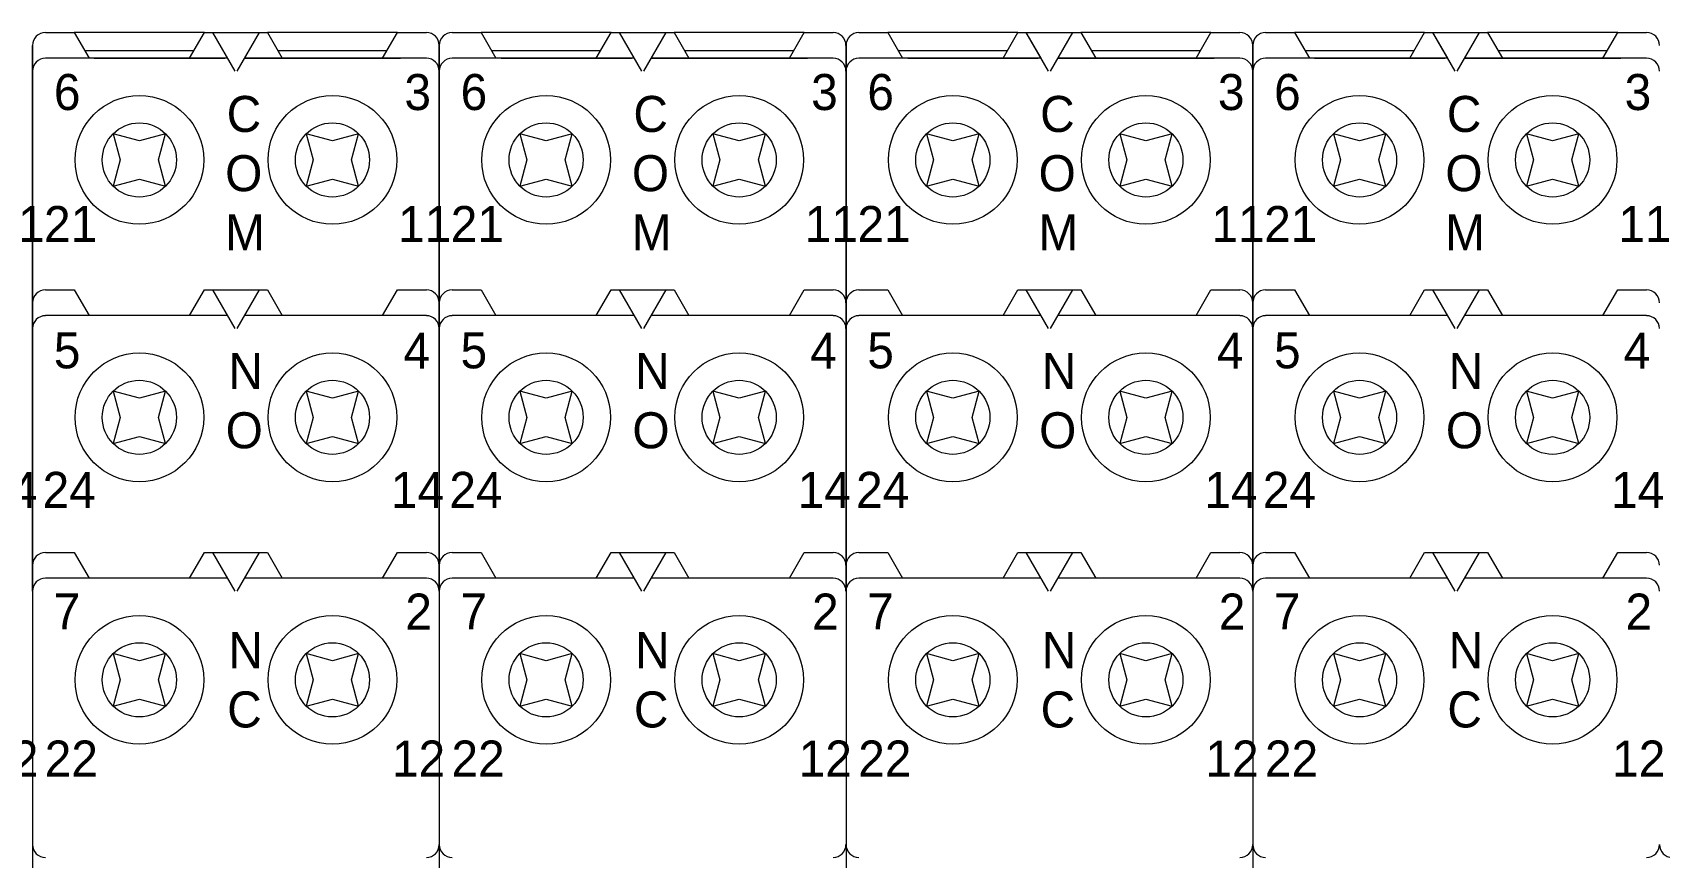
# Model space of a CAD drawing. Header units: millimetres. Extents: x -6000 to 26000, y -6000 to 26000.
# Drawn here: x 97.63 to 106.42, y -5179.08 to -5174.62 of the extents above; entities that cross this region are included whole.
import ezdxf

# ---------------------------------------------------------------- set-up
doc = ezdxf.new("R2010")
doc.units = ezdxf.units.MM
doc.header["$MEASUREMENT"] = 0
doc.layers.add('Чертеж и Рисунок_Ном._пера__1', color=7, linetype='Continuous', lineweight=15)
doc.layers.add('Чертеж и Рисунок_Ном._пера__7', color=7, linetype='Continuous', lineweight=15)
doc.styles.add('СГЕНЕРИР_СТИЛЬ_3', font='')
doc.styles.get('СГЕНЕРИР_СТИЛЬ_3').set_extended_font_data('Arial')

msp = doc.modelspace()

# ---------------------------------------------------------------- linework, layer by layer
at = {"layer": 'Чертеж и Рисунок_Ном._пера__7', "color": 7, "linetype": 'Continuous', "lineweight": 15}
for p, q in [((97.7006, -5174.6202), (97.8567, -5174.6202)), ((98.5598, -5174.6202), (97.8567, -5174.6202)), ((97.8567, -5174.6202), (97.937, -5174.7593)), ((98.4795, -5174.7593), (98.5598, -5174.6202)), ((98.5598, -5174.6202), (98.6047, -5174.6202)), ((98.5828, -5174.6202), (98.877, -5174.6202)), ((98.685, -5174.7593), (98.6047, -5174.6202)), ((98.7252, -5174.8289), (98.6047, -5174.6202)), ((98.6047, -5174.6202), (98.8551, -5174.6202)), ((98.8551, -5174.6202), (98.7346, -5174.8289)), ((98.8551, -5174.6202), (98.9, -5174.6202)), ((99.6031, -5174.6202), (98.9, -5174.6202)), ((98.9, -5174.6202), (98.9803, -5174.7593)), ((99.5228, -5174.7593), (99.6031, -5174.6202)), ((99.6031, -5174.6202), (99.7592, -5174.6202)), ((99.8983, -5174.6202), (100.0545, -5174.6202)), ((100.7576, -5174.6202), (100.0545, -5174.6202)), ((100.0545, -5174.6202), (100.1348, -5174.7593)), ((100.6773, -5174.7593), (100.7576, -5174.6202)), ((100.7576, -5174.6202), (100.8025, -5174.6202)), ((100.7805, -5174.6202), (101.0748, -5174.6202)), ((100.8828, -5174.7593), (100.8025, -5174.6202)), ((100.9229, -5174.8289), (100.8025, -5174.6202)), ((100.8025, -5174.6202), (101.0529, -5174.6202)), ((101.0529, -5174.6202), (100.9324, -5174.8289)), ((101.0529, -5174.6202), (101.0977, -5174.6202)), ((101.8009, -5174.6202), (101.0977, -5174.6202)), ((101.0977, -5174.6202), (101.1781, -5174.7593)), ((101.7205, -5174.7593), (101.8009, -5174.6202)), ((101.8009, -5174.6202), (101.957, -5174.6202)), ((102.0961, -5174.6202), (102.2523, -5174.6202)), ((102.9554, -5174.6202), (102.2523, -5174.6202)), ((102.2523, -5174.6202), (102.3326, -5174.7593)), ((102.8751, -5174.7593), (102.9554, -5174.6202)), ((102.9554, -5174.6202), (103.0003, -5174.6202)), ((102.9783, -5174.6202), (103.2726, -5174.6202)), ((103.0806, -5174.7593), (103.0003, -5174.6202)), ((103.1207, -5174.8289), (103.0003, -5174.6202)), ((103.0003, -5174.6202), (103.2506, -5174.6202)), ((103.2506, -5174.6202), (103.1302, -5174.8289)), ((103.2506, -5174.6202), (103.2955, -5174.6202)), ((103.9986, -5174.6202), (103.2955, -5174.6202)), ((103.2955, -5174.6202), (103.3758, -5174.7593)), ((103.9183, -5174.7593), (103.9986, -5174.6202)), ((103.9986, -5174.6202), (104.1548, -5174.6202)), ((104.2939, -5174.6202), (104.4501, -5174.6202)), ((105.1532, -5174.6202), (104.4501, -5174.6202)), ((104.4501, -5174.6202), (104.5304, -5174.7593)), ((105.0729, -5174.7593), (105.1532, -5174.6202)), ((105.1532, -5174.6202), (105.198, -5174.6202)), ((105.1761, -5174.6202), (105.4704, -5174.6202)), ((105.2784, -5174.7593), (105.198, -5174.6202)), ((105.3185, -5174.8289), (105.198, -5174.6202)), ((105.198, -5174.6202), (105.4484, -5174.6202)), ((105.4484, -5174.6202), (105.328, -5174.8289)), ((105.4484, -5174.6202), (105.4933, -5174.6202)), ((106.1964, -5174.6202), (105.4933, -5174.6202)), ((105.4933, -5174.6202), (105.5736, -5174.7593)), ((106.1161, -5174.7593), (106.1964, -5174.6202)), ((106.1964, -5174.6202), (106.3526, -5174.6202)), ((97.631, -5174.8289), (97.631, -5174.6898)), ((97.631, -5174.6898), (97.631, -5174.8289)), ((99.8288, -5174.8289), (99.8288, -5174.6898)), ((99.8288, -5174.6898), (99.8288, -5174.8289)), ((102.0266, -5174.8289), (102.0266, -5174.6898)), ((102.0266, -5174.6898), (102.0266, -5174.8289)), ((104.2243, -5174.8289), (104.2243, -5174.6898)), ((104.2243, -5174.6898), (104.2243, -5174.8289)), ((98.685, -5174.7593), (97.7006, -5174.7593)), ((97.9129, -5174.7176), (98.5036, -5174.7176)), ((97.9648, -5174.7593), (98.6698, -5174.7593)), ((98.7748, -5174.7593), (99.6201, -5174.7593)), ((99.7592, -5174.7593), (98.7748, -5174.7593)), ((98.79, -5174.7593), (99.6201, -5174.7593)), ((98.9562, -5174.7176), (99.5469, -5174.7176)), ((100.8828, -5174.7593), (99.8983, -5174.7593)), ((100.1107, -5174.7176), (100.7014, -5174.7176)), ((100.1626, -5174.7593), (100.8676, -5174.7593)), ((100.9726, -5174.7593), (101.8179, -5174.7593)), ((101.957, -5174.7593), (100.9726, -5174.7593)), ((100.9878, -5174.7593), (101.8179, -5174.7593)), ((101.154, -5174.7176), (101.7446, -5174.7176)), ((103.0806, -5174.7593), (102.0961, -5174.7593)), ((102.3085, -5174.7176), (102.8992, -5174.7176)), ((102.3604, -5174.7593), (103.0654, -5174.7593)), ((103.1703, -5174.7593), (104.0157, -5174.7593)), ((104.1548, -5174.7593), (103.1703, -5174.7593)), ((103.1855, -5174.7593), (104.0157, -5174.7593)), ((103.3517, -5174.7176), (103.9424, -5174.7176)), ((105.2784, -5174.7593), (104.2939, -5174.7593)), ((104.5063, -5174.7176), (105.0969, -5174.7176)), ((104.5582, -5174.7593), (105.2631, -5174.7593)), ((105.3681, -5174.7593), (106.2135, -5174.7593)), ((106.3526, -5174.7593), (105.3681, -5174.7593)), ((105.3833, -5174.7593), (106.2135, -5174.7593)), ((105.5495, -5174.7176), (106.1402, -5174.7176)), ((97.631, -5174.8289), (97.631, -5180.9143)), ((97.631, -5176.0808), (97.631, -5174.8289)), ((97.631, -5174.8289), (97.631, -5180.9143)), ((97.631, -5174.8289), (97.631, -5176.0808)), ((99.8288, -5174.8289), (99.8288, -5180.9143)), ((99.8288, -5176.0808), (99.8288, -5174.8289)), ((99.8288, -5174.8289), (99.8288, -5180.9143)), ((99.8288, -5174.8289), (99.8288, -5176.0808)), ((102.0266, -5174.8289), (102.0266, -5180.9143)), ((102.0266, -5176.0808), (102.0266, -5174.8289)), ((102.0266, -5174.8289), (102.0266, -5180.9143)), ((102.0266, -5174.8289), (102.0266, -5176.0808)), ((104.2243, -5174.8289), (104.2243, -5180.9143)), ((104.2243, -5176.0808), (104.2243, -5174.8289)), ((104.2243, -5174.8289), (104.2243, -5180.9143)), ((104.2243, -5174.8289), (104.2243, -5176.0808)), ((98.0666, -5175.1671), (98.1046, -5175.3088)), ((98.2083, -5175.2051), (98.0666, -5175.1671)), ((98.3499, -5175.1671), (98.2083, -5175.2051)), ((98.312, -5175.3088), (98.3499, -5175.1671)), ((99.2515, -5175.2051), (99.1099, -5175.1671)), ((99.1099, -5175.1671), (99.1478, -5175.3088)), ((99.3932, -5175.1671), (99.2515, -5175.2051)), ((99.3552, -5175.3088), (99.3932, -5175.1671)), ((100.2644, -5175.1671), (100.3024, -5175.3088)), ((100.406, -5175.2051), (100.2644, -5175.1671)), ((100.5477, -5175.1671), (100.406, -5175.2051)), ((100.5097, -5175.3088), (100.5477, -5175.1671)), ((101.4493, -5175.2051), (101.3077, -5175.1671)), ((101.3077, -5175.1671), (101.3456, -5175.3088)), ((101.5909, -5175.1671), (101.4493, -5175.2051)), ((101.553, -5175.3088), (101.5909, -5175.1671)), ((102.4622, -5175.1671), (102.5001, -5175.3088)), ((102.6038, -5175.2051), (102.4622, -5175.1671)), ((102.7455, -5175.1671), (102.6038, -5175.2051)), ((102.7075, -5175.3088), (102.7455, -5175.1671)), ((103.6471, -5175.2051), (103.5054, -5175.1671)), ((103.5054, -5175.1671), (103.5434, -5175.3088)), ((103.7887, -5175.1671), (103.6471, -5175.2051)), ((103.7508, -5175.3088), (103.7887, -5175.1671)), ((104.66, -5175.1671), (104.6979, -5175.3088)), ((104.8016, -5175.2051), (104.66, -5175.1671)), ((104.9432, -5175.1671), (104.8016, -5175.2051)), ((104.9053, -5175.3088), (104.9432, -5175.1671)), ((105.8449, -5175.2051), (105.7032, -5175.1671)), ((105.7032, -5175.1671), (105.7412, -5175.3088)), ((105.9865, -5175.1671), (105.8449, -5175.2051)), ((105.9485, -5175.3088), (105.9865, -5175.1671)), ((98.1046, -5175.3088), (98.0666, -5175.4504)), ((98.3499, -5175.4504), (98.312, -5175.3088)), ((99.1478, -5175.3088), (99.1099, -5175.4504)), ((99.3932, -5175.4504), (99.3552, -5175.3088)), ((100.3024, -5175.3088), (100.2644, -5175.4504)), ((100.5477, -5175.4504), (100.5097, -5175.3088)), ((101.3456, -5175.3088), (101.3077, -5175.4504)), ((101.5909, -5175.4504), (101.553, -5175.3088)), ((102.5001, -5175.3088), (102.4622, -5175.4504)), ((102.7455, -5175.4504), (102.7075, -5175.3088)), ((103.5434, -5175.3088), (103.5054, -5175.4504)), ((103.7887, -5175.4504), (103.7508, -5175.3088)), ((104.6979, -5175.3088), (104.66, -5175.4504)), ((104.9432, -5175.4504), (104.9053, -5175.3088)), ((105.7412, -5175.3088), (105.7032, -5175.4504)), ((105.9865, -5175.4504), (105.9485, -5175.3088)), ((98.0666, -5175.4504), (98.2083, -5175.4125)), ((98.2083, -5175.4125), (98.3499, -5175.4504)), ((99.1099, -5175.4504), (99.2515, -5175.4125)), ((99.2515, -5175.4125), (99.3932, -5175.4504)), ((100.2644, -5175.4504), (100.406, -5175.4125)), ((100.406, -5175.4125), (100.5477, -5175.4504)), ((101.3077, -5175.4504), (101.4493, -5175.4125)), ((101.4493, -5175.4125), (101.5909, -5175.4504)), ((102.4622, -5175.4504), (102.6038, -5175.4125)), ((102.6038, -5175.4125), (102.7455, -5175.4504)), ((103.5054, -5175.4504), (103.6471, -5175.4125)), ((103.6471, -5175.4125), (103.7887, -5175.4504)), ((104.66, -5175.4504), (104.8016, -5175.4125)), ((104.8016, -5175.4125), (104.9432, -5175.4504)), ((105.7032, -5175.4504), (105.8449, -5175.4125)), ((105.8449, -5175.4125), (105.9865, -5175.4504)), ((97.7006, -5176.0112), (97.8567, -5176.0112)), ((97.8567, -5176.0112), (97.937, -5176.1503)), ((98.4795, -5176.1503), (98.5598, -5176.0112)), ((98.5598, -5176.0112), (98.6047, -5176.0112)), ((98.7252, -5176.2199), (98.6047, -5176.0112)), ((98.6047, -5176.0112), (98.8551, -5176.0112)), ((98.8551, -5176.0112), (98.7346, -5176.2199)), ((98.8551, -5176.0112), (98.9, -5176.0112)), ((98.9, -5176.0112), (98.9803, -5176.1503)), ((99.5228, -5176.1503), (99.6031, -5176.0112)), ((99.6031, -5176.0112), (99.7592, -5176.0112)), ((99.8983, -5176.0112), (100.0545, -5176.0112)), ((100.0545, -5176.0112), (100.1348, -5176.1503)), ((100.6773, -5176.1503), (100.7576, -5176.0112)), ((100.7576, -5176.0112), (100.8025, -5176.0112)), ((100.9229, -5176.2199), (100.8025, -5176.0112)), ((100.8025, -5176.0112), (101.0529, -5176.0112)), ((101.0529, -5176.0112), (100.9324, -5176.2199)), ((101.0529, -5176.0112), (101.0977, -5176.0112)), ((101.0977, -5176.0112), (101.1781, -5176.1503)), ((101.7205, -5176.1503), (101.8009, -5176.0112)), ((101.8009, -5176.0112), (101.957, -5176.0112)), ((102.0961, -5176.0112), (102.2523, -5176.0112)), ((102.2523, -5176.0112), (102.3326, -5176.1503)), ((102.8751, -5176.1503), (102.9554, -5176.0112)), ((102.9554, -5176.0112), (103.0003, -5176.0112)), ((103.1207, -5176.2199), (103.0003, -5176.0112)), ((103.0003, -5176.0112), (103.2506, -5176.0112)), ((103.2506, -5176.0112), (103.1302, -5176.2199)), ((103.2506, -5176.0112), (103.2955, -5176.0112)), ((103.2955, -5176.0112), (103.3758, -5176.1503)), ((103.9183, -5176.1503), (103.9986, -5176.0112)), ((103.9986, -5176.0112), (104.1548, -5176.0112)), ((104.2939, -5176.0112), (104.4501, -5176.0112)), ((104.4501, -5176.0112), (104.5304, -5176.1503)), ((105.0729, -5176.1503), (105.1532, -5176.0112)), ((105.1532, -5176.0112), (105.198, -5176.0112)), ((105.3185, -5176.2199), (105.198, -5176.0112)), ((105.198, -5176.0112), (105.4484, -5176.0112)), ((105.4484, -5176.0112), (105.328, -5176.2199)), ((105.4484, -5176.0112), (105.4933, -5176.0112)), ((105.4933, -5176.0112), (105.5736, -5176.1503)), ((106.1161, -5176.1503), (106.1964, -5176.0112)), ((106.1964, -5176.0112), (106.3526, -5176.0112)), ((97.631, -5176.2199), (97.631, -5176.0808)), ((97.631, -5176.0808), (97.631, -5176.2199)), ((99.8288, -5176.2199), (99.8288, -5176.0808)), ((99.8288, -5176.0808), (99.8288, -5176.2199)), ((102.0266, -5176.2199), (102.0266, -5176.0808)), ((102.0266, -5176.0808), (102.0266, -5176.2199)), ((104.2243, -5176.2199), (104.2243, -5176.0808)), ((104.2243, -5176.0808), (104.2243, -5176.2199)), ((98.685, -5176.1503), (97.7006, -5176.1503)), ((99.7592, -5176.1503), (98.7748, -5176.1503)), ((100.8828, -5176.1503), (99.8983, -5176.1503)), ((101.957, -5176.1503), (100.9726, -5176.1503)), ((103.0806, -5176.1503), (102.0961, -5176.1503)), ((104.1548, -5176.1503), (103.1703, -5176.1503)), ((105.2784, -5176.1503), (104.2939, -5176.1503)), ((106.3526, -5176.1503), (105.3681, -5176.1503)), ((97.631, -5177.4996), (97.631, -5176.2199)), ((97.631, -5176.2199), (97.631, -5177.4996)), ((99.8288, -5177.4996), (99.8288, -5176.2199)), ((99.8288, -5176.2199), (99.8288, -5177.4996)), ((102.0266, -5177.4996), (102.0266, -5176.2199)), ((102.0266, -5176.2199), (102.0266, -5177.4996)), ((104.2243, -5177.4996), (104.2243, -5176.2199)), ((104.2243, -5176.2199), (104.2243, -5177.4996)), ((98.0666, -5176.5581), (98.1046, -5176.6998)), ((98.2083, -5176.5961), (98.0666, -5176.5581)), ((98.3499, -5176.5581), (98.2083, -5176.5961)), ((98.312, -5176.6998), (98.3499, -5176.5581)), ((99.1099, -5176.5581), (99.1478, -5176.6998)), ((99.2515, -5176.5961), (99.1099, -5176.5581)), ((99.3932, -5176.5581), (99.2515, -5176.5961)), ((99.3552, -5176.6998), (99.3932, -5176.5581)), ((100.2644, -5176.5581), (100.3024, -5176.6998)), ((100.406, -5176.5961), (100.2644, -5176.5581)), ((100.5477, -5176.5581), (100.406, -5176.5961)), ((100.5097, -5176.6998), (100.5477, -5176.5581)), ((101.3077, -5176.5581), (101.3456, -5176.6998)), ((101.4493, -5176.5961), (101.3077, -5176.5581)), ((101.5909, -5176.5581), (101.4493, -5176.5961)), ((101.553, -5176.6998), (101.5909, -5176.5581)), ((102.4622, -5176.5581), (102.5001, -5176.6998)), ((102.6038, -5176.5961), (102.4622, -5176.5581)), ((102.7455, -5176.5581), (102.6038, -5176.5961)), ((102.7075, -5176.6998), (102.7455, -5176.5581)), ((103.5054, -5176.5581), (103.5434, -5176.6998)), ((103.6471, -5176.5961), (103.5054, -5176.5581)), ((103.7887, -5176.5581), (103.6471, -5176.5961)), ((103.7508, -5176.6998), (103.7887, -5176.5581)), ((104.66, -5176.5581), (104.6979, -5176.6998)), ((104.8016, -5176.5961), (104.66, -5176.5581)), ((104.9432, -5176.5581), (104.8016, -5176.5961)), ((104.9053, -5176.6998), (104.9432, -5176.5581)), ((105.7032, -5176.5581), (105.7412, -5176.6998)), ((105.8449, -5176.5961), (105.7032, -5176.5581)), ((105.9865, -5176.5581), (105.8449, -5176.5961)), ((105.9485, -5176.6998), (105.9865, -5176.5581)), ((98.1046, -5176.6998), (98.0666, -5176.8414)), ((98.3499, -5176.8414), (98.312, -5176.6998)), ((99.1478, -5176.6998), (99.1099, -5176.8414)), ((99.3932, -5176.8414), (99.3552, -5176.6998)), ((100.3024, -5176.6998), (100.2644, -5176.8414)), ((100.5477, -5176.8414), (100.5097, -5176.6998)), ((101.3456, -5176.6998), (101.3077, -5176.8414)), ((101.5909, -5176.8414), (101.553, -5176.6998)), ((102.5001, -5176.6998), (102.4622, -5176.8414)), ((102.7455, -5176.8414), (102.7075, -5176.6998)), ((103.5434, -5176.6998), (103.5054, -5176.8414)), ((103.7887, -5176.8414), (103.7508, -5176.6998)), ((104.6979, -5176.6998), (104.66, -5176.8414)), ((104.9432, -5176.8414), (104.9053, -5176.6998)), ((105.7412, -5176.6998), (105.7032, -5176.8414)), ((105.9865, -5176.8414), (105.9485, -5176.6998)), ((98.0666, -5176.8414), (98.2083, -5176.8034)), ((98.2083, -5176.8034), (98.3499, -5176.8414)), ((99.1099, -5176.8414), (99.2515, -5176.8034)), ((99.2515, -5176.8034), (99.3932, -5176.8414)), ((100.2644, -5176.8414), (100.406, -5176.8034)), ((100.406, -5176.8034), (100.5477, -5176.8414)), ((101.3077, -5176.8414), (101.4493, -5176.8034)), ((101.4493, -5176.8034), (101.5909, -5176.8414)), ((102.4622, -5176.8414), (102.6038, -5176.8034)), ((102.6038, -5176.8034), (102.7455, -5176.8414)), ((103.5054, -5176.8414), (103.6471, -5176.8034)), ((103.6471, -5176.8034), (103.7887, -5176.8414)), ((104.66, -5176.8414), (104.8016, -5176.8034)), ((104.8016, -5176.8034), (104.9432, -5176.8414)), ((105.7032, -5176.8414), (105.8449, -5176.8034)), ((105.8449, -5176.8034), (105.9865, -5176.8414)), ((97.7006, -5177.43), (97.8567, -5177.43)), ((97.8567, -5177.43), (97.937, -5177.5691)), ((98.4795, -5177.5691), (98.5598, -5177.43)), ((98.5598, -5177.43), (98.6047, -5177.43)), ((98.7252, -5177.6387), (98.6047, -5177.43)), ((98.6047, -5177.43), (98.8551, -5177.43)), ((98.8551, -5177.43), (98.7346, -5177.6387)), ((98.8551, -5177.43), (98.9, -5177.43)), ((98.9, -5177.43), (98.9803, -5177.5691)), ((99.5228, -5177.5691), (99.6031, -5177.43)), ((99.6031, -5177.43), (99.7592, -5177.43)), ((99.8983, -5177.43), (100.0545, -5177.43)), ((100.0545, -5177.43), (100.1348, -5177.5691)), ((100.6773, -5177.5691), (100.7576, -5177.43)), ((100.7576, -5177.43), (100.8025, -5177.43)), ((100.9229, -5177.6387), (100.8025, -5177.43)), ((100.8025, -5177.43), (101.0529, -5177.43)), ((101.0529, -5177.43), (100.9324, -5177.6387)), ((101.0529, -5177.43), (101.0977, -5177.43)), ((101.0977, -5177.43), (101.1781, -5177.5691)), ((101.7205, -5177.5691), (101.8009, -5177.43)), ((101.8009, -5177.43), (101.957, -5177.43)), ((102.0961, -5177.43), (102.2523, -5177.43)), ((102.2523, -5177.43), (102.3326, -5177.5691)), ((102.8751, -5177.5691), (102.9554, -5177.43)), ((102.9554, -5177.43), (103.0003, -5177.43)), ((103.1207, -5177.6387), (103.0003, -5177.43)), ((103.0003, -5177.43), (103.2506, -5177.43)), ((103.2506, -5177.43), (103.1302, -5177.6387)), ((103.2506, -5177.43), (103.2955, -5177.43)), ((103.2955, -5177.43), (103.3758, -5177.5691)), ((103.9183, -5177.5691), (103.9986, -5177.43)), ((103.9986, -5177.43), (104.1548, -5177.43)), ((104.2939, -5177.43), (104.4501, -5177.43)), ((104.4501, -5177.43), (104.5304, -5177.5691)), ((105.0729, -5177.5691), (105.1532, -5177.43)), ((105.1532, -5177.43), (105.198, -5177.43)), ((105.3185, -5177.6387), (105.198, -5177.43)), ((105.198, -5177.43), (105.4484, -5177.43)), ((105.4484, -5177.43), (105.328, -5177.6387)), ((105.4484, -5177.43), (105.4933, -5177.43)), ((105.4933, -5177.43), (105.5736, -5177.5691)), ((106.1161, -5177.5691), (106.1964, -5177.43)), ((106.1964, -5177.43), (106.3526, -5177.43)), ((97.631, -5177.6387), (97.631, -5177.4996)), ((97.631, -5177.4996), (97.631, -5177.6387)), ((99.8288, -5177.6387), (99.8288, -5177.4996)), ((99.8288, -5177.4996), (99.8288, -5177.6387)), ((102.0266, -5177.6387), (102.0266, -5177.4996)), ((102.0266, -5177.4996), (102.0266, -5177.6387)), ((104.2243, -5177.6387), (104.2243, -5177.4996)), ((104.2243, -5177.4996), (104.2243, -5177.6387)), ((98.685, -5177.5691), (97.7006, -5177.5691)), ((99.7592, -5177.5691), (98.7748, -5177.5691)), ((100.8828, -5177.5691), (99.8983, -5177.5691)), ((101.957, -5177.5691), (100.9726, -5177.5691)), ((103.0806, -5177.5691), (102.0961, -5177.5691)), ((104.1548, -5177.5691), (103.1703, -5177.5691)), ((105.2784, -5177.5691), (104.2939, -5177.5691)), ((106.3526, -5177.5691), (105.3681, -5177.5691)), ((98.0666, -5177.9769), (98.1046, -5178.1186)), ((98.2083, -5178.0149), (98.0666, -5177.9769)), ((98.3499, -5177.9769), (98.2083, -5178.0149)), ((98.312, -5178.1186), (98.3499, -5177.9769)), ((99.2515, -5178.0149), (99.1099, -5177.9769)), ((99.1099, -5177.9769), (99.1478, -5178.1186)), ((99.3932, -5177.9769), (99.2515, -5178.0149)), ((99.3552, -5178.1186), (99.3932, -5177.9769)), ((100.2644, -5177.9769), (100.3024, -5178.1186)), ((100.406, -5178.0149), (100.2644, -5177.9769)), ((100.5477, -5177.9769), (100.406, -5178.0149)), ((100.5097, -5178.1186), (100.5477, -5177.9769)), ((101.4493, -5178.0149), (101.3077, -5177.9769)), ((101.3077, -5177.9769), (101.3456, -5178.1186)), ((101.5909, -5177.9769), (101.4493, -5178.0149)), ((101.553, -5178.1186), (101.5909, -5177.9769)), ((102.4622, -5177.9769), (102.5001, -5178.1186)), ((102.6038, -5178.0149), (102.4622, -5177.9769)), ((102.7455, -5177.9769), (102.6038, -5178.0149)), ((102.7075, -5178.1186), (102.7455, -5177.9769)), ((103.6471, -5178.0149), (103.5054, -5177.9769)), ((103.5054, -5177.9769), (103.5434, -5178.1186)), ((103.7887, -5177.9769), (103.6471, -5178.0149)), ((103.7508, -5178.1186), (103.7887, -5177.9769)), ((104.66, -5177.9769), (104.6979, -5178.1186)), ((104.8016, -5178.0149), (104.66, -5177.9769)), ((104.9432, -5177.9769), (104.8016, -5178.0149)), ((104.9053, -5178.1186), (104.9432, -5177.9769)), ((105.8449, -5178.0149), (105.7032, -5177.9769)), ((105.7032, -5177.9769), (105.7412, -5178.1186)), ((105.9865, -5177.9769), (105.8449, -5178.0149)), ((105.9485, -5178.1186), (105.9865, -5177.9769)), ((98.1046, -5178.1186), (98.0666, -5178.2602)), ((98.3499, -5178.2602), (98.312, -5178.1186)), ((99.1478, -5178.1186), (99.1099, -5178.2602)), ((99.3932, -5178.2602), (99.3552, -5178.1186)), ((100.3024, -5178.1186), (100.2644, -5178.2602)), ((100.5477, -5178.2602), (100.5097, -5178.1186)), ((101.3456, -5178.1186), (101.3077, -5178.2602)), ((101.5909, -5178.2602), (101.553, -5178.1186)), ((102.5001, -5178.1186), (102.4622, -5178.2602)), ((102.7455, -5178.2602), (102.7075, -5178.1186)), ((103.5434, -5178.1186), (103.5054, -5178.2602)), ((103.7887, -5178.2602), (103.7508, -5178.1186)), ((104.6979, -5178.1186), (104.66, -5178.2602)), ((104.9432, -5178.2602), (104.9053, -5178.1186)), ((105.7412, -5178.1186), (105.7032, -5178.2602)), ((105.9865, -5178.2602), (105.9485, -5178.1186)), ((98.0666, -5178.2602), (98.2083, -5178.2223)), ((98.2083, -5178.2223), (98.3499, -5178.2602)), ((99.1099, -5178.2602), (99.2515, -5178.2223)), ((99.2515, -5178.2223), (99.3932, -5178.2602)), ((100.2644, -5178.2602), (100.406, -5178.2223)), ((100.406, -5178.2223), (100.5477, -5178.2602)), ((101.3077, -5178.2602), (101.4493, -5178.2223)), ((101.4493, -5178.2223), (101.5909, -5178.2602)), ((102.4622, -5178.2602), (102.6038, -5178.2223)), ((102.6038, -5178.2223), (102.7455, -5178.2602)), ((103.5054, -5178.2602), (103.6471, -5178.2223)), ((103.6471, -5178.2223), (103.7887, -5178.2602)), ((104.66, -5178.2602), (104.8016, -5178.2223)), ((104.8016, -5178.2223), (104.9432, -5178.2602)), ((105.7032, -5178.2602), (105.8449, -5178.2223)), ((105.8449, -5178.2223), (105.9865, -5178.2602))]:
    msp.add_line(p, q, dxfattribs=at)
for centre, radius in [((98.2083, -5175.3088), 0.3477), ((99.2515, -5175.3088), 0.3477), ((100.406, -5175.3088), 0.3477), ((101.4493, -5175.3088), 0.3477), ((102.6038, -5175.3088), 0.3477), ((103.6471, -5175.3088), 0.3477), ((104.8016, -5175.3088), 0.3477), ((105.8449, -5175.3088), 0.3477), ((98.2083, -5175.3088), 0.2003), ((99.2515, -5175.3088), 0.2003), ((100.406, -5175.3088), 0.2003), ((101.4493, -5175.3088), 0.2003), ((102.6038, -5175.3088), 0.2003), ((103.6471, -5175.3088), 0.2003), ((104.8016, -5175.3088), 0.2003), ((105.8449, -5175.3088), 0.2003), ((98.2083, -5176.6998), 0.3477), ((99.2515, -5176.6998), 0.3477), ((100.406, -5176.6998), 0.3477), ((101.4493, -5176.6998), 0.3477), ((102.6038, -5176.6998), 0.3477), ((103.6471, -5176.6998), 0.3477), ((104.8016, -5176.6998), 0.3477), ((105.8449, -5176.6998), 0.3477), ((98.2083, -5176.6998), 0.2003), ((99.2515, -5176.6998), 0.2003), ((100.406, -5176.6998), 0.2003), ((101.4493, -5176.6998), 0.2003), ((102.6038, -5176.6998), 0.2003), ((103.6471, -5176.6998), 0.2003), ((104.8016, -5176.6998), 0.2003), ((105.8449, -5176.6998), 0.2003), ((98.2083, -5178.1186), 0.3477), ((99.2515, -5178.1186), 0.3477), ((100.406, -5178.1186), 0.3477), ((101.4493, -5178.1186), 0.3477), ((102.6038, -5178.1186), 0.3477), ((103.6471, -5178.1186), 0.3477), ((104.8016, -5178.1186), 0.3477), ((105.8449, -5178.1186), 0.3477), ((98.2083, -5178.1186), 0.2003), ((99.2515, -5178.1186), 0.2003), ((100.406, -5178.1186), 0.2003), ((101.4493, -5178.1186), 0.2003), ((102.6038, -5178.1186), 0.2003), ((103.6471, -5178.1186), 0.2003), ((104.8016, -5178.1186), 0.2003), ((105.8449, -5178.1186), 0.2003)]:
    msp.add_circle(centre, radius, dxfattribs=at)
for centre, start, end in [((97.7006, -5174.6898), 90, 180), ((99.7592, -5174.6898), 0, 90), ((99.8983, -5174.6898), 90, 180), ((101.957, -5174.6898), 0, 90), ((102.0961, -5174.6898), 90, 180), ((104.1548, -5174.6898), 0, 90), ((104.2939, -5174.6898), 90, 180), ((106.3526, -5174.6898), 0, 90), ((97.7006, -5174.8289), 90, 180), ((99.7592, -5174.8289), 0, 90), ((99.8983, -5174.8289), 90, 180), ((101.957, -5174.8289), 0, 90), ((102.0961, -5174.8289), 90, 180), ((104.1548, -5174.8289), 0, 90), ((104.2939, -5174.8289), 90, 180), ((106.3526, -5174.8289), 0, 90), ((97.7006, -5176.0808), 90, 180), ((99.7592, -5176.0808), 0, 90), ((99.8983, -5176.0808), 90, 180), ((101.957, -5176.0808), 0, 90), ((102.0961, -5176.0808), 90, 180), ((104.1548, -5176.0808), 0, 90), ((104.2939, -5176.0808), 90, 180), ((106.3526, -5176.0808), 0, 90), ((97.7006, -5176.2199), 90, 180), ((99.7592, -5176.2199), 0, 90), ((99.8983, -5176.2199), 90, 180), ((101.957, -5176.2199), 0, 90), ((102.0961, -5176.2199), 90, 180), ((104.1548, -5176.2199), 0, 90), ((104.2939, -5176.2199), 90, 180), ((106.3526, -5176.2199), 0, 90), ((97.7006, -5177.4996), 90, 180), ((99.7592, -5177.4996), 0, 90), ((99.8983, -5177.4996), 90, 180), ((101.957, -5177.4996), 0, 90), ((102.0961, -5177.4996), 90, 180), ((104.1548, -5177.4996), 0, 90), ((104.2939, -5177.4996), 90, 180), ((106.3526, -5177.4996), 0, 90), ((97.7006, -5177.6387), 90, 180), ((99.7592, -5177.6387), 0, 90), ((99.8983, -5177.6387), 90, 180), ((101.957, -5177.6387), 0, 90), ((102.0961, -5177.6387), 90, 180), ((104.1548, -5177.6387), 0, 90), ((104.2939, -5177.6387), 90, 180), ((106.3526, -5177.6387), 0, 90), ((97.7006, -5179.0088), 180, 270), ((99.7592, -5179.0088), 270, 0), ((99.8983, -5179.0088), 180, 270), ((101.957, -5179.0088), 270, 0), ((102.0961, -5179.0088), 180, 270), ((104.1548, -5179.0088), 270, 0), ((104.2939, -5179.0088), 180, 270), ((106.3526, -5179.0088), 270, 0), ((106.4917, -5179.0088), 180, 270)]:
    msp.add_arc(centre, 0.0695, start, end, dxfattribs=at)

# ---------------------------------------------------------------- texts
at = {"layer": 'Чертеж и Рисунок_Ном._пера__1', "color": 7, "linetype": 'Continuous', "lineweight": 15, "char_height": 0.19474, "attachment_point": 7, "style": 'СГЕНЕРИР_СТИЛЬ_3'}
for s, insert in [('\\A1;{\\W0.950000x;\\pql;\\fArial|b0|i0|c204|p38;6}', (97.7464, -5175.0418)), ('\\A1;{\\W0.950000x;\\pql;\\fArial|b0|i0|c204|p38;3}', (99.6405, -5175.0419)), ('\\A1;{\\W0.950000x;\\pql;\\fArial|b0|i0|c204|p38;6}', (99.9442, -5175.0418)), ('\\A1;{\\W0.950000x;\\pql;\\fArial|b0|i0|c204|p38;3}', (101.8383, -5175.0419)), ('\\A1;{\\W0.950000x;\\pql;\\fArial|b0|i0|c204|p38;6}', (102.142, -5175.0418)), ('\\A1;{\\W0.950000x;\\pql;\\fArial|b0|i0|c204|p38;3}', (104.0361, -5175.0419)), ('\\A1;{\\W0.950000x;\\pql;\\fArial|b0|i0|c204|p38;6}', (104.3398, -5175.0418)), ('\\A1;{\\W0.950000x;\\pql;\\fArial|b0|i0|c204|p38;3}', (106.2339, -5175.0419)), ('\\A1;{\\W0.950000x;\\pql;\\fArial|b0|i0|c204|p38;C}', (98.6799, -5175.1604)), ('\\A1;{\\W0.950000x;\\pql;\\fArial|b0|i0|c204|p38;C}', (100.8777, -5175.1604)), ('\\A1;{\\W0.950000x;\\pql;\\fArial|b0|i0|c204|p38;C}', (103.0755, -5175.1604)), ('\\A1;{\\W0.950000x;\\pql;\\fArial|b0|i0|c204|p38;C}', (105.2732, -5175.1604)), ('\\A1;{\\W0.950000x;\\pql;\\fArial|b0|i0|c204|p38;O}', (98.6718, -5175.4804)), ('\\A1;{\\W0.950000x;\\pql;\\fArial|b0|i0|c204|p38;O}', (100.8696, -5175.4804)), ('\\A1;{\\W0.950000x;\\pql;\\fArial|b0|i0|c204|p38;O}', (103.0673, -5175.4804)), ('\\A1;{\\W0.950000x;\\pql;\\fArial|b0|i0|c204|p38;O}', (105.2651, -5175.4804)), ('\\A1;{\\W0.950000x;\\pql;\\fArial|b0|i0|c204|p38;11}', (97.4085, -5175.7526)), ('\\A1;{\\W0.950000x;\\pql;\\fArial|b0|i0|c204|p38;21}', (97.6929, -5175.7526)), ('\\A1;{\\W0.950000x;\\pql;\\fArial|b0|i0|c204|p38;11}', (99.6063, -5175.7526)), ('\\A1;{\\W0.950000x;\\pql;\\fArial|b0|i0|c204|p38;21}', (99.8907, -5175.7526)), ('\\A1;{\\W0.950000x;\\pql;\\fArial|b0|i0|c204|p38;11}', (101.804, -5175.7526)), ('\\A1;{\\W0.950000x;\\pql;\\fArial|b0|i0|c204|p38;21}', (102.0885, -5175.7526)), ('\\A1;{\\W0.950000x;\\pql;\\fArial|b0|i0|c204|p38;11}', (104.0018, -5175.7526)), ('\\A1;{\\W0.950000x;\\pql;\\fArial|b0|i0|c204|p38;21}', (104.2863, -5175.7526)), ('\\A1;{\\W0.950000x;\\pql;\\fArial|b0|i0|c204|p38;11}', (106.1996, -5175.7526)), ('\\A1;{\\W0.950000x;\\pql;\\fArial|b0|i0|c204|p38;M}', (98.6711, -5175.7971)), ('\\A1;{\\W0.950000x;\\pql;\\fArial|b0|i0|c204|p38;M}', (100.8689, -5175.7971)), ('\\A1;{\\W0.950000x;\\pql;\\fArial|b0|i0|c204|p38;M}', (103.0667, -5175.7971)), ('\\A1;{\\W0.950000x;\\pql;\\fArial|b0|i0|c204|p38;M}', (105.2645, -5175.7971)), ('\\A1;{\\W0.950000x;\\pql;\\fArial|b0|i0|c204|p38;5}', (97.746, -5176.4378)), ('\\A1;{\\W0.950000x;\\pql;\\fArial|b0|i0|c204|p38;4}', (99.6354, -5176.4376)), ('\\A1;{\\W0.950000x;\\pql;\\fArial|b0|i0|c204|p38;5}', (99.9438, -5176.4378)), ('\\A1;{\\W0.950000x;\\pql;\\fArial|b0|i0|c204|p38;4}', (101.8331, -5176.4376)), ('\\A1;{\\W0.950000x;\\pql;\\fArial|b0|i0|c204|p38;5}', (102.1416, -5176.4378)), ('\\A1;{\\W0.950000x;\\pql;\\fArial|b0|i0|c204|p38;4}', (104.0309, -5176.4376)), ('\\A1;{\\W0.950000x;\\pql;\\fArial|b0|i0|c204|p38;5}', (104.3394, -5176.4378)), ('\\A1;{\\W0.950000x;\\pql;\\fArial|b0|i0|c204|p38;4}', (106.2287, -5176.4376)), ('\\A1;{\\W0.950000x;\\pql;\\fArial|b0|i0|c204|p38;N}', (98.6893, -5176.5468)), ('\\A1;{\\W0.950000x;\\pql;\\fArial|b0|i0|c204|p38;N}', (100.8871, -5176.5468)), ('\\A1;{\\W0.950000x;\\pql;\\fArial|b0|i0|c204|p38;N}', (103.0849, -5176.5468)), ('\\A1;{\\W0.950000x;\\pql;\\fArial|b0|i0|c204|p38;N}', (105.2827, -5176.5468)), ('\\A1;{\\W0.950000x;\\pql;\\fArial|b0|i0|c204|p38;O}', (98.6746, -5176.87)), ('\\A1;{\\W0.950000x;\\pql;\\fArial|b0|i0|c204|p38;O}', (100.8723, -5176.87)), ('\\A1;{\\W0.950000x;\\pql;\\fArial|b0|i0|c204|p38;O}', (103.0701, -5176.87)), ('\\A1;{\\W0.950000x;\\pql;\\fArial|b0|i0|c204|p38;O}', (105.2679, -5176.87)), ('\\A1;{\\W0.950000x;\\pql;\\fArial|b0|i0|c204|p38;14}', (97.3696, -5177.1893)), ('\\A1;{\\W0.950000x;\\pql;\\fArial|b0|i0|c204|p38;24}', (97.6853, -5177.1893)), ('\\A1;{\\W0.950000x;\\pql;\\fArial|b0|i0|c204|p38;14}', (99.5674, -5177.1893)), ('\\A1;{\\W0.950000x;\\pql;\\fArial|b0|i0|c204|p38;24}', (99.8831, -5177.1893)), ('\\A1;{\\W0.950000x;\\pql;\\fArial|b0|i0|c204|p38;14}', (101.7651, -5177.1893)), ('\\A1;{\\W0.950000x;\\pql;\\fArial|b0|i0|c204|p38;24}', (102.0809, -5177.1893)), ('\\A1;{\\W0.950000x;\\pql;\\fArial|b0|i0|c204|p38;14}', (103.9629, -5177.1893)), ('\\A1;{\\W0.950000x;\\pql;\\fArial|b0|i0|c204|p38;24}', (104.2786, -5177.1893)), ('\\A1;{\\W0.950000x;\\pql;\\fArial|b0|i0|c204|p38;14}', (106.1607, -5177.1893)), ('\\A1;{\\W0.950000x;\\pql;\\fArial|b0|i0|c204|p38;7}', (97.7453, -5177.8453)), ('\\A1;{\\W0.950000x;\\pql;\\fArial|b0|i0|c204|p38;2}', (99.6454, -5177.847)), ('\\A1;{\\W0.950000x;\\pql;\\fArial|b0|i0|c204|p38;7}', (99.9431, -5177.8453)), ('\\A1;{\\W0.950000x;\\pql;\\fArial|b0|i0|c204|p38;2}', (101.8432, -5177.847)), ('\\A1;{\\W0.950000x;\\pql;\\fArial|b0|i0|c204|p38;7}', (102.1409, -5177.8453)), ('\\A1;{\\W0.950000x;\\pql;\\fArial|b0|i0|c204|p38;2}', (104.0409, -5177.847)), ('\\A1;{\\W0.950000x;\\pql;\\fArial|b0|i0|c204|p38;7}', (104.3387, -5177.8453)), ('\\A1;{\\W0.950000x;\\pql;\\fArial|b0|i0|c204|p38;2}', (106.2387, -5177.847)), ('\\A1;{\\W0.950000x;\\pql;\\fArial|b0|i0|c204|p38;N}', (98.6893, -5178.0554)), ('\\A1;{\\W0.950000x;\\pql;\\fArial|b0|i0|c204|p38;N}', (100.8871, -5178.0554)), ('\\A1;{\\W0.950000x;\\pql;\\fArial|b0|i0|c204|p38;N}', (103.0849, -5178.0554)), ('\\A1;{\\W0.950000x;\\pql;\\fArial|b0|i0|c204|p38;N}', (105.2827, -5178.0554)), ('\\A1;{\\W0.950000x;\\pql;\\fArial|b0|i0|c204|p38;C}', (98.6827, -5178.3786)), ('\\A1;{\\W0.950000x;\\pql;\\fArial|b0|i0|c204|p38;C}', (100.8805, -5178.3786)), ('\\A1;{\\W0.950000x;\\pql;\\fArial|b0|i0|c204|p38;C}', (103.0782, -5178.3786)), ('\\A1;{\\W0.950000x;\\pql;\\fArial|b0|i0|c204|p38;C}', (105.276, -5178.3786)), ('\\A1;{\\W0.950000x;\\pql;\\fArial|b0|i0|c204|p38;12}', (97.3753, -5178.6412)), ('\\A1;{\\W0.950000x;\\pql;\\fArial|b0|i0|c204|p38;22}', (97.697, -5178.6412)), ('\\A1;{\\W0.950000x;\\pql;\\fArial|b0|i0|c204|p38;12}', (99.5731, -5178.6412)), ('\\A1;{\\W0.950000x;\\pql;\\fArial|b0|i0|c204|p38;22}', (99.8948, -5178.6412)), ('\\A1;{\\W0.950000x;\\pql;\\fArial|b0|i0|c204|p38;12}', (101.7709, -5178.6412)), ('\\A1;{\\W0.950000x;\\pql;\\fArial|b0|i0|c204|p38;22}', (102.0926, -5178.6412)), ('\\A1;{\\W0.950000x;\\pql;\\fArial|b0|i0|c204|p38;12}', (103.9687, -5178.6412)), ('\\A1;{\\W0.950000x;\\pql;\\fArial|b0|i0|c204|p38;22}', (104.2904, -5178.6412)), ('\\A1;{\\W0.950000x;\\pql;\\fArial|b0|i0|c204|p38;12}', (106.1665, -5178.6412))]:
    msp.add_mtext(s, dxfattribs=dict(at, insert=insert))

doc.saveas('drawing.dxf')
